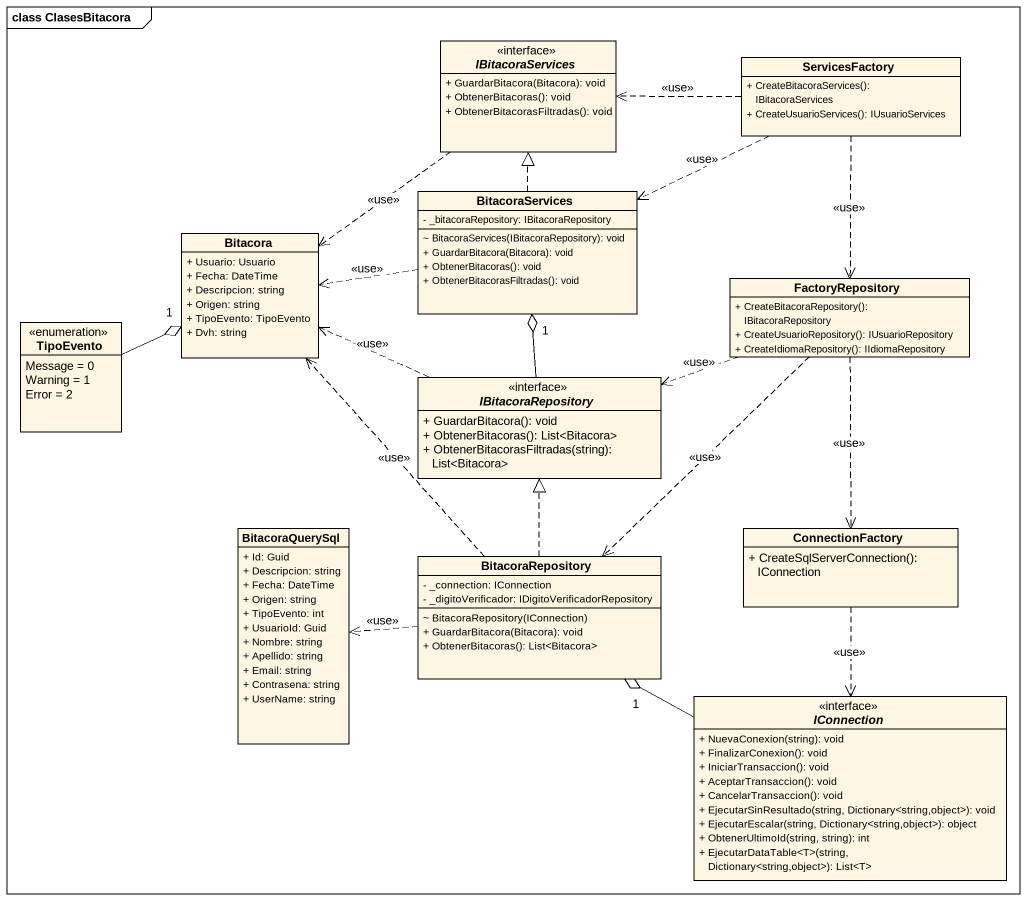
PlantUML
@startuml
mainframe class ClasesBitacora
hide circle
hide empty members
skinparam classAttributeIconSize 0
interface IBitacoraServices {
  + GuardarBitacora(Bitacora): void
  + ObtenerBitacoras(): void
  + ObtenerBitacorasFiltradas(): void
}
class ServicesFactory {
  + CreateBitacoraServices(): IBitacoraServices
  + CreateUsuarioServices(): IUsuarioServices
}
class BitacoraServices {
  - _bitacoraRepository: IBitacoraRepository
  ~ BitacoraServices(IBitacoraRepository): void
  + GuardarBitacora(Bitacora): void
  + ObtenerBitacoras(): void
  + ObtenerBitacorasFiltradas(): void
}
class Bitacora {
  + Usuario: Usuario
  + Fecha: DateTime
  + Descripcion: string
  + Origen: string
  + TipoEvento: TipoEvento
  + Dvh: string
}
class FactoryRepository {
  + CreateBitacoraRepository(): IBitacoraRepository
  + CreateUsuarioRepository(): IUsuarioRepository
  + CreateIdiomaRepository(): IIdiomaRepository
}
enum TipoEvento {
  Message = 0
  Warning = 1
  Error = 2
}
interface IBitacoraRepository {
  + GuardarBitacora(): void
  + ObtenerBitacoras(): List<Bitacora>
  + ObtenerBitacorasFiltradas(string): List<Bitacora>
}
class BitacoraQuerySql {
  + Id: Guid
  + Descripcion: string
  + Fecha: DateTime
  + Origen: string
  + TipoEvento: int
  + UsuarioId: Guid
  + Nombre: string
  + Apellido: string
  + Email: string
  + Contrasena: string
  + UserName: string
}
class BitacoraRepository {
  - _connection: IConnection
  - _digitoVerificador: IDigitoVerificadorRepository
  ~ BitacoraRepository(IConnection)
  + GuardarBitacora(Bitacora): void
  + ObtenerBitacoras(): List<Bitacora>
}
class ConnectionFactory {
  + CreateSqlServerConnection(): IConnection
}
interface IConnection {
  + NuevaConexion(string): void
  + FinalizarConexion(): void
  + IniciarTransaccion(): void
  + AceptarTransaccion(): void
  + CancelarTransaccion(): void
  + EjecutarSinResultado(string, Dictionary<string,object>): void
  + EjecutarEscalar(string, Dictionary<string,object>): object
  + ObtenerUltimoId(string, string): int
  + EjecutarDataTable<T>(string, Dictionary<string,object>): List<T>
}
IBitacoraServices ..> Bitacora : <<use>>
ServicesFactory .left.> IBitacoraServices : <<use>>
ServicesFactory .left.> BitacoraServices : <<use>>
ServicesFactory ..> FactoryRepository : <<use>>
BitacoraServices .up.|> IBitacoraServices
BitacoraServices .left.> Bitacora : <<use>>
FactoryRepository .left.> IBitacoraRepository : <<use>>
FactoryRepository ..> BitacoraRepository : <<use>>
FactoryRepository ..> ConnectionFactory : <<use>>
TipoEvento -right-o "1" Bitacora
IBitacoraRepository -up-o "1" BitacoraServices
IBitacoraRepository .left.> Bitacora : <<use>>
BitacoraRepository .up.> Bitacora : <<use>>
BitacoraRepository .up.|> IBitacoraRepository
BitacoraRepository .left.> BitacoraQuerySql : <<use>>
ConnectionFactory ..> IConnection : <<use>>
IConnection -left-o "1" BitacoraRepository
@enduml
